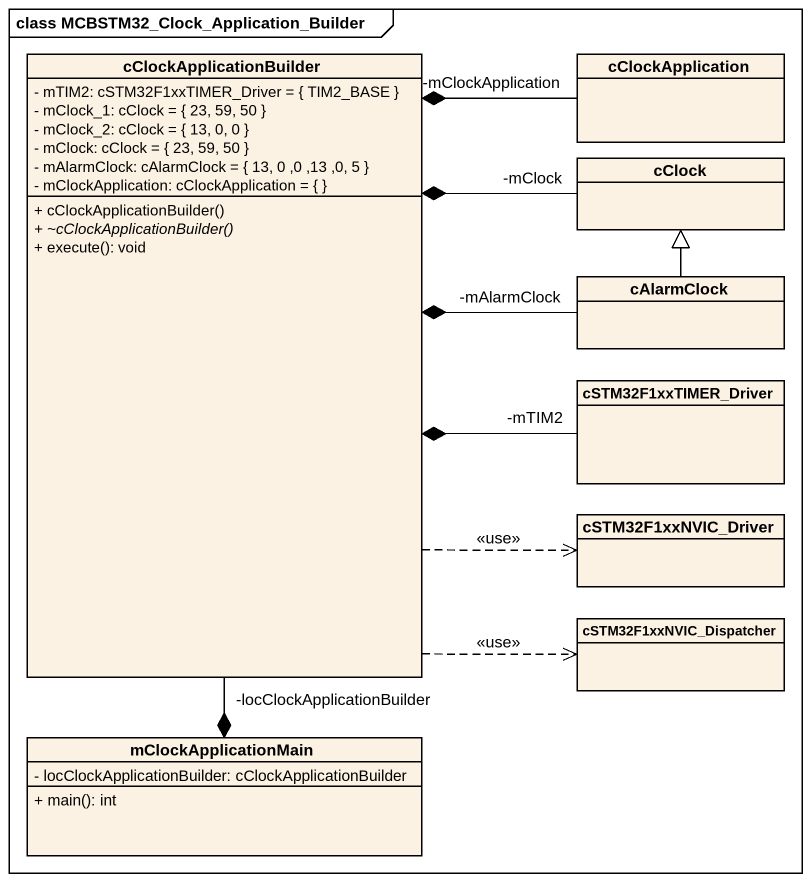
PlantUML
@startuml
mainframe class MCBSTM32_Clock_Application_Builder
hide circle
hide empty members
skinparam classAttributeIconSize 0
class cClockApplicationBuilder {
  - mTIM2: cSTM32F1xxTIMER_Driver = { TIM2_BASE }
  - mClock_1: cClock = { 23, 59, 50 }
  - mClock_2: cClock = { 13, 0, 0 }
  - mClock: cClock = { 23, 59, 50 }
  - mAlarmClock: cAlarmClock = { 13, 0 ,0 ,13 ,0, 5 }
  - mClockApplication: cClockApplication = { }
  + cClockApplicationBuilder()
  {abstract} + ~cClockApplicationBuilder()
  + execute(): void
}
class cClockApplication
class cClock
class cAlarmClock
class cSTM32F1xxTIMER_Driver
class cSTM32F1xxNVIC_Driver
class cSTM32F1xxNVIC_Dispatcher
class mClockApplicationMain {
  - locClockApplicationBuilder: cClockApplicationBuilder
  + main(): int
}
cClockApplicationBuilder *-right- "-mClockApplication" cClockApplication
cClockApplicationBuilder *-right- "-mClock" cClock
cClockApplicationBuilder *-right- "-mAlarmClock" cAlarmClock
cClockApplicationBuilder *-right- "-mTIM2" cSTM32F1xxTIMER_Driver
cClockApplicationBuilder .right.> cSTM32F1xxNVIC_Driver : <<use>>
cClockApplicationBuilder ..> cSTM32F1xxNVIC_Dispatcher : <<use>>
cClockApplicationBuilder "-locClockApplicationBuilder" --* mClockApplicationMain
cAlarmClock -up-|> cClock
@enduml
